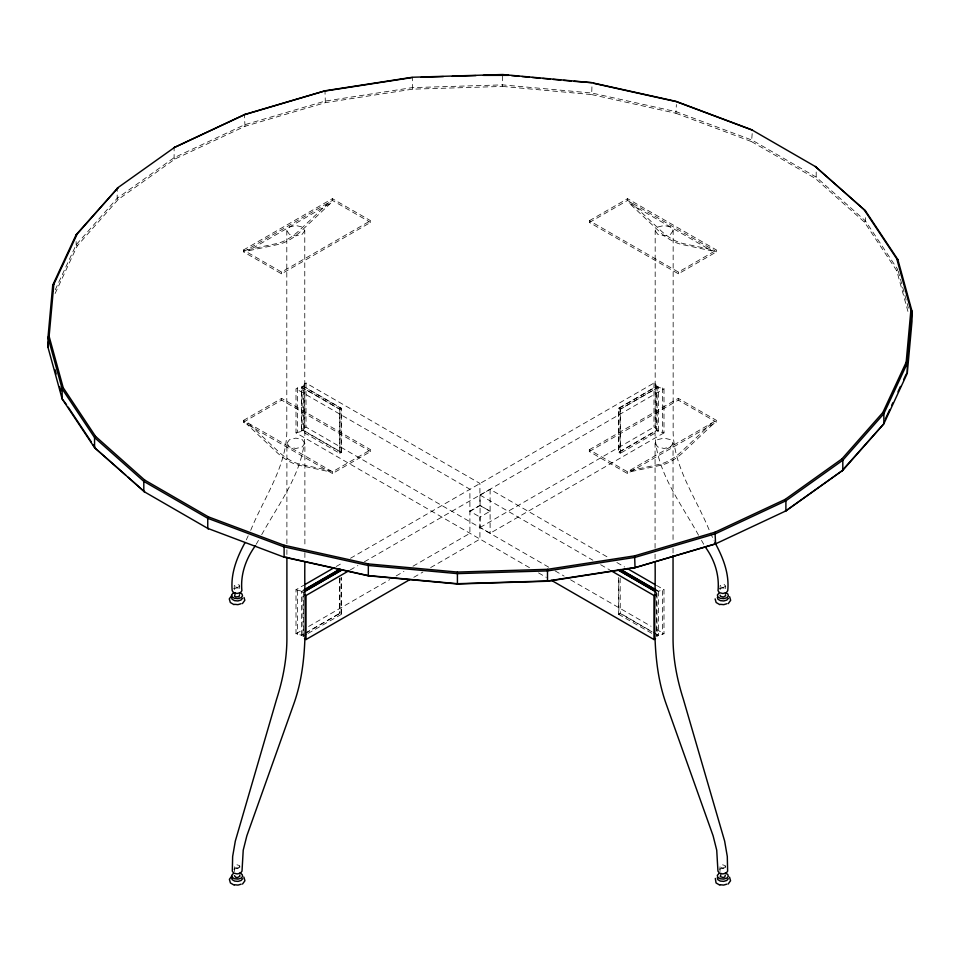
<?xml version="1.0" encoding="UTF-8"?>
<svg xmlns="http://www.w3.org/2000/svg" width="960" height="960" viewBox="0 0 960 960"><rect width="100%" height="100%" fill="white"/><g stroke="black" fill="none" stroke-linecap="round" stroke-linejoin="round"><path stroke-width="0.72" stroke-dasharray="4.8 3.6" d="M55.104 293.52L77.184 245.94L118.14 199.536L174.9 159.06L245.004 126.288L325.368 102.648L412.5 89.172L502.584 86.436L502.644 76.236M502.584 86.436L591.672 94.584L591.96 85.848M591.672 94.584L675.888 113.256L676.392 104.556M55.2 289.908L76.14 244.788L117.192 198.264L174.108 157.692L244.392 124.836L324.972 101.124L412.332 87.612L502.644 84.876L591.96 93.048L676.392 111.756L752.244 140.196L816.192 177.12L865.44 220.908L897.852 269.652L896.772 270.732L908.532 313.596M303.384 386.292L341.604 408.36L341.604 452.4L303.384 430.332L303.384 386.292L304.488 383.916L306.012 383.04L479.916 483.432L479.916 505.452L469.896 511.236L480.084 517.116M246.3 539.856L248.196 535.776M250.704 530.352C264.216 496.74 288.18 464.88 286.8 427.008L286.8 230.664L289.428 227.004L295.788 225.48L302.148 227.004L304.776 230.664L304.776 427.008C307.044 467.964 279.984 501.336 261.396 535.224M303.384 430.332L304.488 427.956L304.488 383.916M675.888 113.256L751.536 141.612L752.244 132.996M256.26 544.224L258.456 540.372M896.772 270.732L864.444 222.12L815.316 178.44L816.192 177.12L816.192 169.908M304.776 230.664L302.148 234.336L295.788 235.86L289.428 234.336L286.8 230.664M286.896 543.708L286.896 443.292L289.536 439.632L295.884 438.108L302.244 439.632L304.884 443.292L304.884 546.708M304.884 443.292L302.244 446.964L295.884 448.488L289.536 446.964L286.896 443.292M698.556 535.224C679.968 501.336 652.896 467.976 655.176 427.008L655.176 230.676L657.804 227.004L664.164 225.492L670.512 227.004L673.152 230.676L673.152 427.008C671.784 465.408 696.276 497.616 709.872 531.72M673.152 230.676L670.512 234.348L664.164 235.86L657.804 234.348L655.176 230.676M655.068 548.196L655.068 443.292L657.708 439.62L664.056 438.096L670.416 439.62L673.044 443.292L673.044 542.208M673.044 443.292L670.416 446.964L664.056 448.476L657.708 446.964L655.068 443.292M864.444 222.12L865.44 220.908L865.44 216.588M234.276 589.752L234.276 585.648L236.616 584.304L239.556 585.168L239.832 590.256M239.832 586.164L237.492 587.508L234.552 586.644L234.276 585.648M234.384 871.56L234.384 866.1L236.724 864.744L239.664 865.608L239.928 870.708M239.928 866.604L237.6 867.948L235.884 867.792L234.384 866.1M720.12 589.764L720.12 585.66L722.448 584.316L724.164 584.472L725.664 586.164L725.664 590.268M725.664 586.164L723.336 587.508L721.62 587.352L720.12 585.66M720.012 871.56L720.012 866.088L722.352 864.744L725.292 865.608L725.568 870.696M725.568 866.592L723.228 867.948L721.512 867.792L720.012 866.088M330.744 203.148L300.912 231.24A53.94 31.14 -60 0 1 277.956 244.5L248.112 250.848L246.588 249.972L276.42 243.624A53.94 31.14 -60 0 0 299.388 230.364L329.22 202.26L330.744 203.148L248.112 250.848M243.408 250.044L332.4 198.672L370.536 220.692L370.536 222.444L281.544 273.828L243.408 251.808L243.408 250.044L281.544 272.064L370.536 220.692M243.408 251.808L332.4 200.424L370.536 222.444M529.464 567.648L296.004 432.864L296.004 388.824L297.528 387.936L301.644 387.3L339.864 409.368L341.604 408.36M243.516 420.396L281.652 398.376L370.644 449.76L370.644 451.512L332.496 473.532L243.516 422.16L243.516 420.396L332.496 471.768L370.644 449.76M301.44 387.036L302.844 386.232L340.98 408.252L340.98 452.292L339.576 453.096L339.576 409.056L301.44 387.036L301.44 431.076L339.864 453.408L341.604 452.4M589.416 220.692L627.552 198.672L716.532 250.056L716.532 251.808L678.396 273.828L589.416 222.456L589.416 220.692L678.396 272.076L716.532 250.056M243.516 422.16L281.652 400.14L370.644 451.512M589.416 222.456L627.552 200.436L716.532 251.808M629.208 203.148L630.732 202.272L660.564 230.376A53.94 31.14 60 0 0 683.52 243.624L713.364 249.984L711.828 250.86L681.996 244.512A53.94 31.14 60 0 1 659.04 231.252L629.208 203.148L711.828 250.86M296.004 432.864L301.644 431.34L301.644 387.3M304.488 427.956L306.012 427.08L549.864 567.852M301.44 431.076L302.844 430.272L340.98 452.292M339.576 409.056L340.98 408.252M304.188 633.804L301.644 635.268L296.004 633.756L296.004 589.716L303.78 585.228M336.204 566.508L342.696 562.764M350.472 558.264L653.988 383.04L655.512 383.916L656.616 386.292L656.616 430.332L618.396 452.4L618.396 408.36L656.616 386.292M296.004 589.716L301.644 591.24L304.188 589.764M304.092 590.052L301.548 591.516L302.94 592.332L302.94 636.36L301.548 635.556L301.644 591.24M658.5 387.048L620.364 409.068L620.364 453.108L618.972 452.292L618.972 408.252L657.108 386.244L658.5 387.048L658.356 431.34L663.996 432.864L663.996 388.824L658.356 387.3L620.136 409.368L618.396 408.36M350.112 570.036L357.9 565.548M364.38 561.804L663.996 388.824M663.996 432.864L490.104 533.256L480.084 527.472L480.084 495.096L490.104 489.312L609.12 558.024M469.896 511.332L480.084 505.452L490.104 511.236L479.916 517.116L479.916 539.136L430.656 567.576M589.308 449.748L678.3 398.376L716.436 420.384L716.436 422.148L627.444 473.532L589.308 451.512L589.308 449.748L627.444 471.768L716.436 420.384M589.308 451.512L678.3 400.128L716.436 422.148M296.004 633.756L303.576 629.376M308.628 626.46L389.7 579.66M396.168 575.928L403.92 571.44M412.98 566.22L469.896 533.352L469.896 489.216L296.004 388.824M480.084 527.472L653.988 427.08L655.512 427.956L656.616 430.332M305.472 633.06L339.864 613.212L341.604 614.208L341.604 577.512M301.548 635.556L304.092 634.092M305.364 633.36L339.684 613.536L341.076 614.352L341.076 577.644M618.972 452.292L657.108 430.272L658.5 431.088L620.136 453.408L618.396 452.4M302.94 636.36L306.756 634.164M308.028 633.432L341.604 614.208M413.808 577.308L422.88 572.064M618.396 577.512L618.396 614.208L620.136 613.212L651.984 631.596M652.044 631.884L620.268 613.536L618.864 614.34L618.864 577.644M655.812 589.764L658.356 591.24L663.996 589.716L663.996 633.756L658.356 635.268L653.256 632.328M658.356 591.24L658.404 635.544L657 636.36L657 592.32L658.404 591.516L655.86 590.04M233.628 588.708L237.06 587.892L240.48 588.708M719.472 588.72L722.892 587.904L726.324 588.72M233.736 869.16L237.156 868.332L239.436 868.884M719.364 869.148L722.796 868.332L726.216 869.148M751.536 141.612L815.316 178.44M618.972 408.252L620.364 409.068M616.872 562.512L624.636 566.988M656.424 585.348L663.996 589.716M480.084 495.096L592.86 560.208M600.648 564.708L609.72 569.94M479.916 505.452L490.104 511.332M555.048 570.852L564.132 576.096M570.612 579.84L651.024 626.268M656.22 629.256L663.996 633.756M653.316 632.616L658.404 635.544M618.396 614.208L651.924 633.42M538.548 572.892L546.324 577.38M77.184 245.94L76.14 244.788L76.14 240.468M118.14 199.536L117.192 198.264L117.192 189.624M174.9 159.06L174.108 157.692L174.108 147.6M701.484 540.372L703.692 544.236M710.496 533.076L714.276 541.212M245.004 126.288L244.392 114.744M898.248 271.08L908.46 308.328M325.368 102.648L324.972 91.044M412.5 89.172L412.332 77.532M678.396 272.076L678.396 273.828M678.3 398.376L678.3 400.128M673.044 548.196L673.044 554.196M662.472 387.936L662.472 431.976M662.472 590.592L662.472 634.632M657.108 386.244L657.108 430.272M656.616 592.236L656.616 636.276M655.512 383.916L655.512 427.956M655.068 554.196L655.068 558.696M653.988 383.04L653.988 427.08M627.552 198.672L627.552 200.436M627.444 471.768L627.444 473.532M620.136 409.368L620.136 453.408M620.136 577.98L620.268 613.536M490.104 489.312L490.104 533.256M339.864 409.368L339.864 453.408M339.864 577.98L339.864 613.212M339.684 578.304L339.684 613.536M332.4 198.672L332.4 200.424M332.496 471.768L332.496 473.532M306.012 383.04L306.012 427.08M304.884 552.708L304.884 558.696M303.384 592.236L303.384 636.276M302.844 386.232L302.844 430.272M297.528 387.936L297.528 431.976M297.528 590.592L297.528 634.632M286.896 549.708L286.896 555.696M281.544 272.064L281.544 273.828M281.652 398.376L281.652 400.14M711.732 423.108L681.9 451.2A53.94 31.14 -60 0 1 658.932 464.46L629.1 470.808L630.624 471.696L660.456 465.348A53.94 31.14 -60 0 0 683.424 452.088L713.256 423.984L711.732 423.108M248.22 423.108L246.696 423.996L276.528 452.088A53.94 31.14 60 0 0 299.484 465.348L329.328 471.696L330.852 470.82L301.008 464.472A53.94 31.14 60 0 1 278.052 451.212L248.22 423.108"/><path stroke-width="1.44" d="M864.444 210.192L896.772 258.816L910.884 310.248L906.168 362.256L882.816 412.56L841.86 458.964L785.1 499.44L714.996 532.212L634.632 555.852L547.5 569.328L457.416 572.064L457.416 583.98L547.5 581.256L634.632 567.78L714.996 544.128L785.892 510.9L842.808 470.316L883.86 423.792L907.272 373.368L912 321.216L912 311.136L897.852 259.572L865.44 210.816L815.316 166.524L865.44 210.816M127.932 477.096L144.684 491.976L94.56 447.684L62.148 398.928L48 347.364L48.54 341.4M457.416 572.064L368.328 563.916L284.112 545.244L208.464 516.888L144.684 480.06L95.556 436.38L63.228 387.768L49.116 336.324L53.832 284.316L77.184 234.012L118.14 187.62L76.14 234.708L52.728 285.132L48 337.284L48 347.364M368.328 563.916L368.328 575.832L457.416 583.98M715.32 878.436L716.052 882.936L719.736 885.096M284.112 545.244L284.112 557.172L368.328 575.832M245.052 542.568C236.976 557.352 230.496 573.516 232.212 590.688L233.628 592.668L237.06 593.484L240.48 592.668L241.896 590.688C240.288 574.356 245.964 558.648 255.528 545.52M885.336 419.04L889.752 409.524M891.648 405.444L892.908 402.732M897.96 391.848L900.48 386.412M903.636 379.62L906.168 374.184M208.464 516.888L207.756 518.304L207.756 528.384L208.464 528.804L143.808 491.472L143.808 481.38L144.684 480.06M547.5 581.256L547.5 569.328M95.556 436.38L94.56 437.592L94.56 447.684L125.7 475.104M231.708 595.596L229.284 598.884L230.316 602.496L234 604.656M235.068 594.324L234.552 596.208L235.776 596.916L239.04 596.628L239.556 594.744M242.556 598.272L240.996 600.036L237.924 600.948L234.528 600.636L232.092 599.232L231.552 597.264M242.4 603.6L244.824 600.312L244.068 597.54M233.22 873.648L231.648 875.412L232.188 877.38L234.624 878.784L238.032 879.096L241.104 878.196L242.664 876.42L242.124 874.464L239.688 873.048M231.804 876.036L229.392 879.336L230.412 882.948L234.096 885.096M242.664 878.712L241.104 880.488L238.032 881.388L234.624 881.076L232.188 879.672L231.648 877.704M242.508 884.052L244.932 880.752L243.9 877.14M718.956 593.208L717.384 594.984L717.924 596.94L720.36 598.344L723.768 598.656L726.84 597.756L728.4 595.992L727.86 594.024L725.424 592.62M728.4 598.272L726.84 600.048L723.768 600.948L720.36 600.636L717.924 599.232L717.384 597.264M785.1 499.44L785.892 500.808L785.892 510.9L785.1 511.356L841.86 470.88L883.86 423.792L883.86 413.712L907.272 363.276L912 311.136L910.884 310.248M728.244 603.612L730.656 600.324L729.636 596.712M718.848 873.636L717.288 875.412L717.828 877.368L720.264 878.784L723.66 879.096L726.732 878.184L728.292 876.42L727.752 874.452L725.316 873.048M720.804 874.764L720.288 876.648L723.228 877.512L724.776 877.056L725.292 875.172M728.292 878.7L726.732 880.476L723.66 881.376L720.264 881.064L717.828 879.66L717.288 877.704M728.136 884.04L730.56 880.752L729.528 877.14M63.228 387.768L62.148 388.848L62.148 398.928L66.54 404.676M49.116 336.324L48 337.284L62.148 388.848L94.56 437.592L143.808 481.38L207.756 518.304L283.608 546.744L368.04 565.452L457.356 573.624L547.668 570.888L635.028 557.376L715.608 533.676L785.892 500.808L842.808 460.236L883.86 413.712L882.816 412.56M325.368 90.732L245.004 114.372L174.108 147.6L244.392 114.744L325.368 90.732L412.5 77.244L502.584 74.52L591.672 82.668L675.888 101.328L751.536 129.696L816.192 167.028M634.632 567.78L715.608 543.756L714.996 532.212M53.832 284.316L52.728 285.132L52.728 290.904M117.192 188.184L174.9 147.144M76.14 234.708L77.184 234.012M244.392 114.744L245.004 114.372M714.996 544.128L715.608 543.756M841.86 470.88L842.808 470.316L842.808 460.236L841.86 458.964M305.076 584.472L333.612 567.996M304.188 589.764L339.864 569.172L341.604 570.18L304.656 591.504M305.364 589.32L339.684 569.496L341.076 570.312L304.212 591.588M304.488 594.624L306.012 595.5L348.816 570.792M304.488 638.652L306.012 639.54L409.92 579.552M611.016 570.696L653.988 595.5L655.512 594.624M551.52 580.38L653.988 639.54L655.512 638.652M235.164 592.596L233.112 593.196L231.552 594.972L232.092 596.94L234.528 598.344L237.924 598.656L240.996 597.756L242.556 595.98L242.016 594.012L239.58 592.608M241.032 603.732L237.936 604.644L234.504 604.32M726.864 603.732L723.768 604.644L720.348 604.332M241.128 884.172L238.032 885.084L234.612 884.772M726.768 884.16L723.672 885.072L720.24 884.76M324.972 91.044L412.332 77.532M421.212 77.256L443.424 76.584M452.304 76.32L475.992 75.6M483.396 75.372L508.596 75.336M511.572 75.612L519.012 76.296M521.988 76.56L529.44 77.244M532.416 77.52L539.856 78.204M542.832 78.468L550.284 79.152M553.26 79.428L560.7 80.1M563.676 80.376L571.116 81.06M574.104 81.324L591.672 82.668M593.424 83.28L676.392 101.676L752.244 130.116L751.536 129.696M283.608 556.824L368.04 575.532L457.356 583.704L547.668 580.968L635.028 567.456L634.632 555.852M207.756 528.384L284.112 557.172M719.832 604.668L716.148 602.508L715.128 598.896M627.228 568.488L655.164 584.616M621.408 569.904L655.812 589.764M620.268 569.496L654.588 589.308M618.864 570.3L655.728 591.588M618.396 570.18L655.344 591.504M896.772 258.816L897.852 259.572M906.168 362.256L907.272 363.276L907.272 373.368M68.196 407.16L91.404 442.068M93.072 444.564L95.556 448.308M705.156 546.816C714.492 559.536 719.52 574.908 718.044 590.7L719.472 592.68L722.892 593.496L726.324 592.68L727.74 590.7C729.456 573.516 722.976 557.364 714.9 542.58M725.4 594.744L725.664 595.74L723.336 597.084L720.396 596.22L720.12 595.224M239.664 875.184L239.928 876.168L237.6 877.524L235.884 877.368L234.384 875.664M54.996 369.684L56.172 373.968M59.7 386.82L60.876 391.116M673.044 555.696L673.044 639.624C673.236 659.892 677.184 679.944 683.352 699.204L724.644 841.104L727.296 856.5L727.632 871.128L726.216 873.108L722.796 873.924L719.364 873.108L717.948 871.128L716.724 850.188L713.112 835.812L666.216 704.076C649.848 658.38 656.076 609.132 655.068 561.684M653.988 595.5L653.988 639.54M306.012 595.5L306.012 639.54M304.884 561.696C303.876 609.144 310.092 658.38 293.736 704.088L246.84 835.824L243.228 850.188L242.004 871.14L240.588 873.108L237.156 873.936L233.736 873.108L232.308 871.14L232.644 856.5L235.308 841.116L276.6 699.216C282.768 679.956 286.716 659.904 286.896 639.636L286.896 557.196"/></g></svg>
